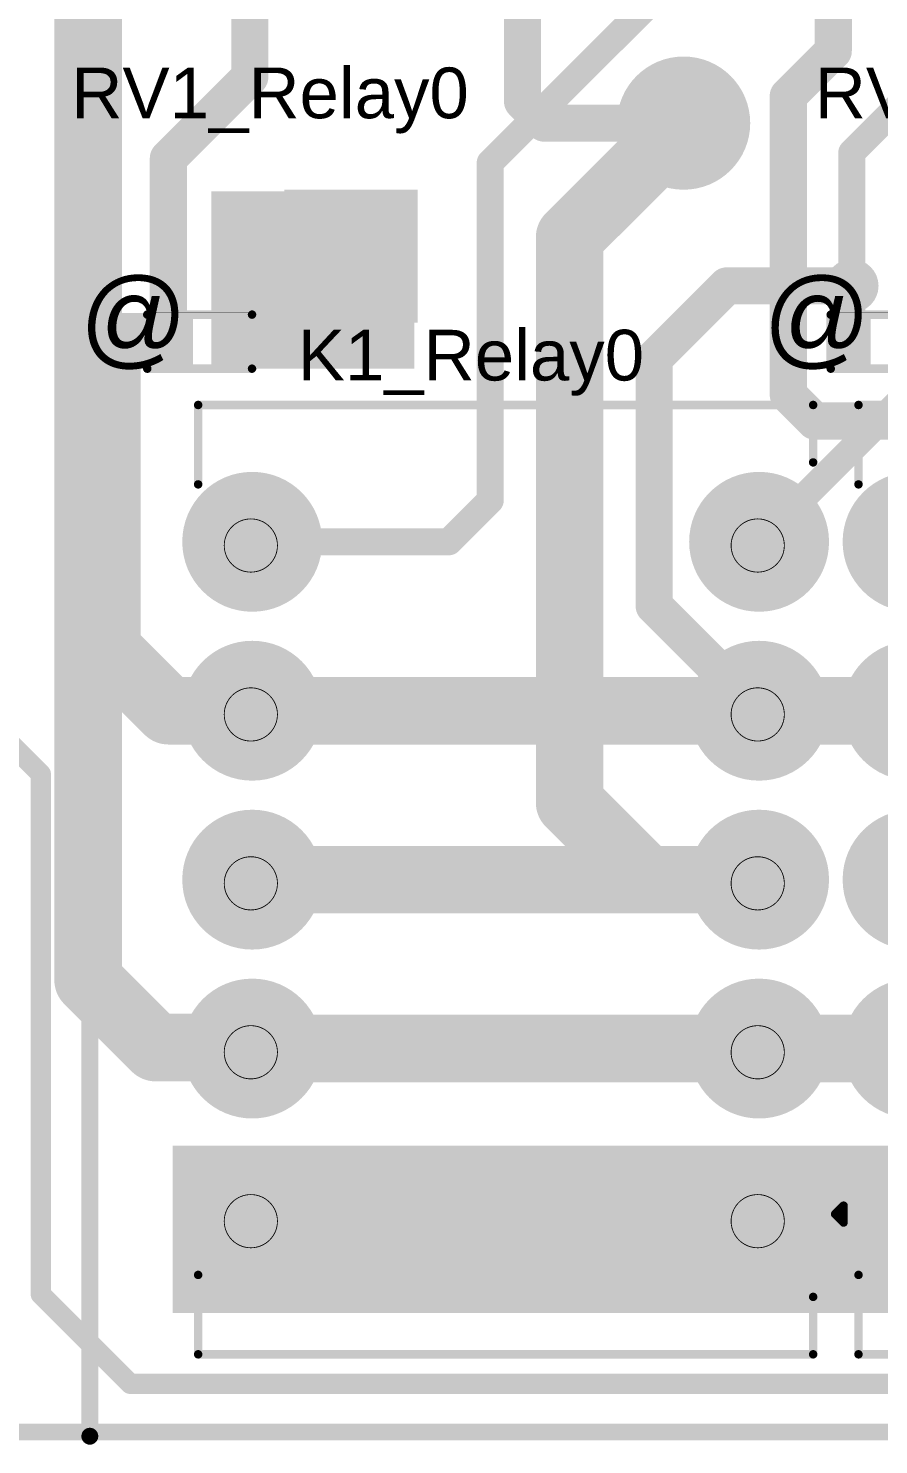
# Model space of a CAD drawing. Header units: millimetres. Extents: x -0.15 to 3.79, y -0.54 to 3.26.
# Drawn here: x 0.575 to 1.078, y -0.539 to 0.299 of the extents above; entities that cross this region are included whole.
import ezdxf

# ---------------------------------------------------------------- set-up
doc = ezdxf.new("R2010")
doc.units = ezdxf.units.MM
doc.header["$MEASUREMENT"] = 0
for name, color, linetype in [('BottomLayer', 5, 'Continuous'), ('BottomSolder', 6, 'Continuous'), ('Mechanical1', 6, 'Continuous'), ('Mechanical2', 216, 'Continuous'), ('MultiLayer', 9, 'Continuous'), ('PadHoleLayer', 156, 'Continuous'), ('TopLayer', 1, 'Continuous'), ('TopOverlay', 2, 'Continuous'), ('TopPaste', 8, 'Continuous'), ('TopSolder', 216, 'Continuous'), ('ViaHoleLayer', 16, 'Continuous')]:
    doc.layers.add(name, color=color, linetype=linetype)
doc.styles.add('Arial', font='', dxfattribs={"height": 0.2})
doc.styles.get('Arial').set_extended_font_data('Arial')

# ---------------------------------------------------------------- blocks, each defined once
blk = doc.blocks.new('R___0402_23')
at = {"layer": 'TopLayer'}
for points in [[(-0.0275, -0.0125), (-0.0275, 0.0125), (-0.0095, 0.0125), (-0.0095, -0.0125)], [(0.0095, -0.0125), (0.0095, 0.0125), (0.0275, 0.0125), (0.0275, -0.0125)]]:
    blk.add_hatch(color=1, dxfattribs=at).paths.add_polyline_path(points)
at = {"layer": 'TopPaste'}
for points in [[(-0.0275, -0.0125), (-0.0275, 0.0125), (-0.0095, 0.0125), (-0.0095, -0.0125)], [(0.0095, -0.0125), (0.0095, 0.0125), (0.0275, 0.0125), (0.0275, -0.0125)]]:
    blk.add_hatch(color=8, dxfattribs=at).paths.add_polyline_path(points)
at = {"layer": 'TopSolder'}
for points in [[(-0.02967, -0.01467), (-0.02967, 0.01467), (-0.00733, 0.01467), (-0.00733, -0.01467)], [(0.00733, -0.01467), (0.00733, 0.01467), (0.02967, 0.01467), (0.02967, -0.01467)]]:
    blk.add_hatch(color=216, dxfattribs=at).paths.add_polyline_path(points)
at = {"layer": 'TopOverlay'}
for points, const_width in [([(0.031, 0.016), (-0.031, 0.016)], 0.005), ([(-0.031, 0.016), (-0.031, -0.016)], 0.005), ([(0.031, 0.016), (0.031, -0.016)], 0.005), ([(0.031, -0.016), (-0.031, -0.016)], 0.005), ([(0.032, -0.017), (-0.032, -0.017)], 0.000127)]:
    blk.add_lwpolyline(points, dxfattribs=dict(at, const_width=const_width))
for points, const_width in [([(-0.03225, 0.016, 1), (-0.02975, 0.016, 1)], 0.0025), ([(-0.03225, 0.016, 1), (-0.02975, 0.016, 1)], 0.0025), ([(0.02975, 0.016, 1), (0.03225, 0.016, 1)], 0.0025), ([(0.02975, 0.016, 1), (0.03225, 0.016, 1)], 0.0025), ([(-0.03225, -0.016, 1), (-0.02975, -0.016, 1)], 0.0025), ([(-0.03225, -0.016, 1), (-0.02975, -0.016, 1)], 0.0025), ([(0.02975, -0.016, 1), (0.03225, -0.016, 1)], 0.0025), ([(0.02975, -0.016, 1), (0.03225, -0.016, 1)], 0.0025), ([(-0.03203, -0.017, 1), (-0.03197, -0.017, 1)], 0.0000635), ([(0.03197, -0.017, 1), (0.03203, -0.017, 1)], 0.0000635)]:
    blk.add_lwpolyline(points, format="xyb", close=True, dxfattribs=dict(at, const_width=const_width))
blk = doc.blocks.new('R___0402_24')
at = {"layer": 'TopLayer'}
for points in [[(-0.0275, -0.0125), (-0.0275, 0.0125), (-0.0095, 0.0125), (-0.0095, -0.0125)], [(0.0095, -0.0125), (0.0095, 0.0125), (0.0275, 0.0125), (0.0275, -0.0125)]]:
    blk.add_hatch(color=1, dxfattribs=at).paths.add_polyline_path(points)
at = {"layer": 'TopPaste'}
for points in [[(-0.0275, -0.0125), (-0.0275, 0.0125), (-0.0095, 0.0125), (-0.0095, -0.0125)], [(0.0095, -0.0125), (0.0095, 0.0125), (0.0275, 0.0125), (0.0275, -0.0125)]]:
    blk.add_hatch(color=8, dxfattribs=at).paths.add_polyline_path(points)
at = {"layer": 'TopSolder'}
for points in [[(-0.02967, -0.01467), (-0.02967, 0.01467), (-0.00733, 0.01467), (-0.00733, -0.01467)], [(0.00733, -0.01467), (0.00733, 0.01467), (0.02967, 0.01467), (0.02967, -0.01467)]]:
    blk.add_hatch(color=216, dxfattribs=at).paths.add_polyline_path(points)
at = {"layer": 'TopOverlay'}
for points, const_width in [([(-0.031, 0.016), (-0.031, -0.016)], 0.005), ([(0.031, 0.016), (-0.031, 0.016)], 0.005), ([(0.031, 0.016), (0.031, -0.016)], 0.005), ([(0.031, -0.016), (-0.031, -0.016)], 0.005), ([(0.032, -0.017), (-0.032, -0.017)], 0.000127)]:
    blk.add_lwpolyline(points, dxfattribs=dict(at, const_width=const_width))
for points, const_width in [([(-0.03225, 0.016, 1), (-0.02975, 0.016, 1)], 0.0025), ([(-0.03225, 0.016, 1), (-0.02975, 0.016, 1)], 0.0025), ([(0.02975, 0.016, 1), (0.03225, 0.016, 1)], 0.0025), ([(0.02975, 0.016, 1), (0.03225, 0.016, 1)], 0.0025), ([(-0.03225, -0.016, 1), (-0.02975, -0.016, 1)], 0.0025), ([(-0.03225, -0.016, 1), (-0.02975, -0.016, 1)], 0.0025), ([(0.02975, -0.016, 1), (0.03225, -0.016, 1)], 0.0025), ([(0.02975, -0.016, 1), (0.03225, -0.016, 1)], 0.0025), ([(-0.03203, -0.017, 1), (-0.03197, -0.017, 1)], 0.0000635), ([(0.03197, -0.017, 1), (0.03203, -0.017, 1)], 0.0000635)]:
    blk.add_lwpolyline(points, format="xyb", close=True, dxfattribs=dict(at, const_width=const_width))
blk = doc.blocks.new('ERZ_V07D680_65')
at = {"layer": 'BottomLayer'}
h = blk.add_hatch(color=5, dxfattribs=at)
edge = h.paths.add_edge_path()
edge.add_arc((0.09843, 0.03937), 0.03543, 0, 360)
blk.add_hatch(color=5, dxfattribs=at).paths.add_polyline_path([(-0.13386, -0.00394), (-0.06299, -0.00394), (-0.06299, -0.0748), (-0.13386, -0.0748)])
at = {"layer": 'BottomSolder'}
h = blk.add_hatch(color=6, dxfattribs=at)
edge = h.paths.add_edge_path()
edge.add_arc((0.09843, 0.03937), 0.03943, 0, 360)
blk.add_hatch(color=6, dxfattribs=at).paths.add_polyline_path([(-0.13786, 0.00006), (-0.05899, 0.00006), (-0.05899, -0.0788), (-0.13786, -0.0788)])
at = {"layer": 'MultiLayer'}
h = blk.add_hatch(color=9, dxfattribs=at)
edge = h.paths.add_edge_path()
edge.add_arc((0.09843, 0.03937), 0.03543, 0, 360)
blk.add_hatch(color=9, dxfattribs=at).paths.add_polyline_path([(-0.13386, -0.00394), (-0.06299, -0.00394), (-0.06299, -0.0748), (-0.13386, -0.0748)])
at = {"layer": 'PadHoleLayer'}
h = blk.add_hatch(color=156, dxfattribs=at)
edge = h.paths.add_edge_path()
edge.add_arc((0.09843, 0.03937), 0.01772, 0, 360)
h = blk.add_hatch(color=156, dxfattribs=at)
edge = h.paths.add_edge_path()
edge.add_arc((-0.09843, -0.03937), 0.01772, 0, 360)
at = {"layer": 'TopLayer'}
h = blk.add_hatch(color=1, dxfattribs=at)
edge = h.paths.add_edge_path()
edge.add_arc((0.09843, 0.03937), 0.03543, 0, 360)
blk.add_hatch(color=1, dxfattribs=at).paths.add_polyline_path([(-0.13386, -0.00394), (-0.06299, -0.00394), (-0.06299, -0.0748), (-0.13386, -0.0748)])
at = {"layer": 'TopSolder'}
h = blk.add_hatch(color=216, dxfattribs=at)
edge = h.paths.add_edge_path()
edge.add_arc((0.09843, 0.03937), 0.03943, 0, 360)
blk.add_hatch(color=216, dxfattribs=at).paths.add_polyline_path([(-0.13786, 0.00006), (-0.05899, 0.00006), (-0.05899, -0.0788), (-0.13786, -0.0788)])
blk = doc.blocks.new('EA2_3TNU_140')
at = {"layer": 'BottomLayer'}
blk.add_hatch(color=5, dxfattribs=at).paths.add_polyline_path([(-0.1874, 0.2374), (-0.1126, 0.2374), (-0.1126, 0.1626), (-0.1874, 0.1626)])
blk.add_hatch(color=5, dxfattribs=at).paths.add_polyline_path([(-0.1874, 0.2374), (-0.1126, 0.2374), (-0.1126, 0.1626), (-0.1874, 0.1626)])
h = blk.add_hatch(color=5, dxfattribs=at)
edge = h.paths.add_edge_path()
edge.add_arc((0.15, 0.2), 0.0374, 0, 360)
h = blk.add_hatch(color=5, dxfattribs=at)
edge = h.paths.add_edge_path()
edge.add_arc((-0.15, 0.1), 0.0374, 0, 360)
h = blk.add_hatch(color=5, dxfattribs=at)
edge = h.paths.add_edge_path()
edge.add_arc((0.15, 0.1), 0.0374, 0, 360)
h = blk.add_hatch(color=5, dxfattribs=at)
edge = h.paths.add_edge_path()
edge.add_arc((-0.15, 0), 0.0374, 0, 360)
h = blk.add_hatch(color=5, dxfattribs=at)
edge = h.paths.add_edge_path()
edge.add_arc((0.15, 0), 0.0374, 0, 360)
h = blk.add_hatch(color=5, dxfattribs=at)
edge = h.paths.add_edge_path()
edge.add_arc((-0.15, -0.1), 0.0374, 0, 360)
h = blk.add_hatch(color=5, dxfattribs=at)
edge = h.paths.add_edge_path()
edge.add_arc((0.15, -0.1), 0.0374, 0, 360)
h = blk.add_hatch(color=5, dxfattribs=at)
edge = h.paths.add_edge_path()
edge.add_arc((-0.15, -0.2), 0.0374, 0, 360)
h = blk.add_hatch(color=5, dxfattribs=at)
edge = h.paths.add_edge_path()
edge.add_arc((0.15, -0.2), 0.0374, 0, 360)
at = {"layer": 'BottomSolder'}
blk.add_hatch(color=6, dxfattribs=at).paths.add_polyline_path([(-0.1914, 0.2414), (-0.1086, 0.2414), (-0.1086, 0.1586), (-0.1914, 0.1586)])
blk.add_hatch(color=6, dxfattribs=at).paths.add_polyline_path([(-0.1914, 0.2414), (-0.1086, 0.2414), (-0.1086, 0.1586), (-0.1914, 0.1586)])
h = blk.add_hatch(color=6, dxfattribs=at)
edge = h.paths.add_edge_path()
edge.add_arc((0.15, 0.2), 0.0414, 0, 360)
h = blk.add_hatch(color=6, dxfattribs=at)
edge = h.paths.add_edge_path()
edge.add_arc((-0.15, 0.1), 0.0414, 0, 360)
h = blk.add_hatch(color=6, dxfattribs=at)
edge = h.paths.add_edge_path()
edge.add_arc((0.15, 0.1), 0.0414, 0, 360)
h = blk.add_hatch(color=6, dxfattribs=at)
edge = h.paths.add_edge_path()
edge.add_arc((-0.15, 0), 0.0414, 0, 360)
h = blk.add_hatch(color=6, dxfattribs=at)
edge = h.paths.add_edge_path()
edge.add_arc((0.15, 0), 0.0414, 0, 360)
h = blk.add_hatch(color=6, dxfattribs=at)
edge = h.paths.add_edge_path()
edge.add_arc((-0.15, -0.1), 0.0414, 0, 360)
h = blk.add_hatch(color=6, dxfattribs=at)
edge = h.paths.add_edge_path()
edge.add_arc((0.15, -0.1), 0.0414, 0, 360)
h = blk.add_hatch(color=6, dxfattribs=at)
edge = h.paths.add_edge_path()
edge.add_arc((-0.15, -0.2), 0.0414, 0, 360)
h = blk.add_hatch(color=6, dxfattribs=at)
edge = h.paths.add_edge_path()
edge.add_arc((0.15, -0.2), 0.0414, 0, 360)
at = {"layer": 'MultiLayer'}
blk.add_hatch(color=9, dxfattribs=at).paths.add_polyline_path([(-0.1874, 0.2374), (-0.1126, 0.2374), (-0.1126, 0.1626), (-0.1874, 0.1626)])
blk.add_hatch(color=9, dxfattribs=at).paths.add_polyline_path([(-0.1874, 0.2374), (-0.1126, 0.2374), (-0.1126, 0.1626), (-0.1874, 0.1626)])
h = blk.add_hatch(color=9, dxfattribs=at)
edge = h.paths.add_edge_path()
edge.add_arc((0.15, 0.2), 0.0374, 0, 360)
h = blk.add_hatch(color=9, dxfattribs=at)
edge = h.paths.add_edge_path()
edge.add_arc((-0.15, 0.1), 0.0374, 0, 360)
h = blk.add_hatch(color=9, dxfattribs=at)
edge = h.paths.add_edge_path()
edge.add_arc((0.15, 0.1), 0.0374, 0, 360)
h = blk.add_hatch(color=9, dxfattribs=at)
edge = h.paths.add_edge_path()
edge.add_arc((-0.15, 0), 0.0374, 0, 360)
h = blk.add_hatch(color=9, dxfattribs=at)
edge = h.paths.add_edge_path()
edge.add_arc((0.15, 0), 0.0374, 0, 360)
h = blk.add_hatch(color=9, dxfattribs=at)
edge = h.paths.add_edge_path()
edge.add_arc((-0.15, -0.1), 0.0374, 0, 360)
h = blk.add_hatch(color=9, dxfattribs=at)
edge = h.paths.add_edge_path()
edge.add_arc((0.15, -0.1), 0.0374, 0, 360)
h = blk.add_hatch(color=9, dxfattribs=at)
edge = h.paths.add_edge_path()
edge.add_arc((-0.15, -0.2), 0.0374, 0, 360)
h = blk.add_hatch(color=9, dxfattribs=at)
edge = h.paths.add_edge_path()
edge.add_arc((0.15, -0.2), 0.0374, 0, 360)
at = {"layer": 'PadHoleLayer'}
h = blk.add_hatch(color=156, dxfattribs=at)
edge = h.paths.add_edge_path()
edge.add_arc((-0.15, 0.2), 0.01614, 0, 360)
h = blk.add_hatch(color=156, dxfattribs=at)
edge = h.paths.add_edge_path()
edge.add_arc((-0.15, 0.2), 0.01614, 0, 360)
h = blk.add_hatch(color=156, dxfattribs=at)
edge = h.paths.add_edge_path()
edge.add_arc((0.15, 0.2), 0.01614, 0, 360)
h = blk.add_hatch(color=156, dxfattribs=at)
edge = h.paths.add_edge_path()
edge.add_arc((-0.15, 0.1), 0.01614, 0, 360)
h = blk.add_hatch(color=156, dxfattribs=at)
edge = h.paths.add_edge_path()
edge.add_arc((0.15, 0.1), 0.01614, 0, 360)
h = blk.add_hatch(color=156, dxfattribs=at)
edge = h.paths.add_edge_path()
edge.add_arc((-0.15, 0), 0.01614, 0, 360)
h = blk.add_hatch(color=156, dxfattribs=at)
edge = h.paths.add_edge_path()
edge.add_arc((0.15, 0), 0.01614, 0, 360)
h = blk.add_hatch(color=156, dxfattribs=at)
edge = h.paths.add_edge_path()
edge.add_arc((-0.15, -0.1), 0.01614, 0, 360)
h = blk.add_hatch(color=156, dxfattribs=at)
edge = h.paths.add_edge_path()
edge.add_arc((0.15, -0.1), 0.01614, 0, 360)
h = blk.add_hatch(color=156, dxfattribs=at)
edge = h.paths.add_edge_path()
edge.add_arc((-0.15, -0.2), 0.01614, 0, 360)
h = blk.add_hatch(color=156, dxfattribs=at)
edge = h.paths.add_edge_path()
edge.add_arc((0.15, -0.2), 0.01614, 0, 360)
at = {"layer": 'TopLayer'}
blk.add_hatch(color=1, dxfattribs=at).paths.add_polyline_path([(-0.1874, 0.2374), (-0.1126, 0.2374), (-0.1126, 0.1626), (-0.1874, 0.1626)])
blk.add_hatch(color=1, dxfattribs=at).paths.add_polyline_path([(-0.1874, 0.2374), (-0.1126, 0.2374), (-0.1126, 0.1626), (-0.1874, 0.1626)])
h = blk.add_hatch(color=1, dxfattribs=at)
edge = h.paths.add_edge_path()
edge.add_arc((0.15, 0.2), 0.0374, 0, 360)
h = blk.add_hatch(color=1, dxfattribs=at)
edge = h.paths.add_edge_path()
edge.add_arc((-0.15, 0.1), 0.0374, 0, 360)
h = blk.add_hatch(color=1, dxfattribs=at)
edge = h.paths.add_edge_path()
edge.add_arc((0.15, 0.1), 0.0374, 0, 360)
h = blk.add_hatch(color=1, dxfattribs=at)
edge = h.paths.add_edge_path()
edge.add_arc((-0.15, 0), 0.0374, 0, 360)
h = blk.add_hatch(color=1, dxfattribs=at)
edge = h.paths.add_edge_path()
edge.add_arc((0.15, 0), 0.0374, 0, 360)
h = blk.add_hatch(color=1, dxfattribs=at)
edge = h.paths.add_edge_path()
edge.add_arc((-0.15, -0.1), 0.0374, 0, 360)
h = blk.add_hatch(color=1, dxfattribs=at)
edge = h.paths.add_edge_path()
edge.add_arc((0.15, -0.1), 0.0374, 0, 360)
h = blk.add_hatch(color=1, dxfattribs=at)
edge = h.paths.add_edge_path()
edge.add_arc((-0.15, -0.2), 0.0374, 0, 360)
h = blk.add_hatch(color=1, dxfattribs=at)
edge = h.paths.add_edge_path()
edge.add_arc((0.15, -0.2), 0.0374, 0, 360)
at = {"layer": 'TopOverlay'}
blk.add_hatch(color=2, dxfattribs=at).paths.add_polyline_path([(-0.108, 0.168), (-0.089, 0.168), (-0.089, 0.232), (-0.108, 0.232)])
at = {"layer": 'TopSolder'}
blk.add_hatch(color=216, dxfattribs=at).paths.add_polyline_path([(-0.1914, 0.2414), (-0.1086, 0.2414), (-0.1086, 0.1586), (-0.1914, 0.1586)])
blk.add_hatch(color=216, dxfattribs=at).paths.add_polyline_path([(-0.1914, 0.2414), (-0.1086, 0.2414), (-0.1086, 0.1586), (-0.1914, 0.1586)])
h = blk.add_hatch(color=216, dxfattribs=at)
edge = h.paths.add_edge_path()
edge.add_arc((0.15, 0.2), 0.0414, 0, 360)
h = blk.add_hatch(color=216, dxfattribs=at)
edge = h.paths.add_edge_path()
edge.add_arc((-0.15, 0.1), 0.0414, 0, 360)
h = blk.add_hatch(color=216, dxfattribs=at)
edge = h.paths.add_edge_path()
edge.add_arc((0.15, 0.1), 0.0414, 0, 360)
h = blk.add_hatch(color=216, dxfattribs=at)
edge = h.paths.add_edge_path()
edge.add_arc((-0.15, 0), 0.0414, 0, 360)
h = blk.add_hatch(color=216, dxfattribs=at)
edge = h.paths.add_edge_path()
edge.add_arc((0.15, 0), 0.0414, 0, 360)
h = blk.add_hatch(color=216, dxfattribs=at)
edge = h.paths.add_edge_path()
edge.add_arc((-0.15, -0.1), 0.0414, 0, 360)
h = blk.add_hatch(color=216, dxfattribs=at)
edge = h.paths.add_edge_path()
edge.add_arc((0.15, -0.1), 0.0414, 0, 360)
h = blk.add_hatch(color=216, dxfattribs=at)
edge = h.paths.add_edge_path()
edge.add_arc((-0.15, -0.2), 0.0414, 0, 360)
h = blk.add_hatch(color=216, dxfattribs=at)
edge = h.paths.add_edge_path()
edge.add_arc((0.15, -0.2), 0.0414, 0, 360)
at = {"layer": 'TopOverlay', "const_width": 0.005}
for points in [[(0.182, 0.281), (-0.182, 0.281)], [(-0.182, 0.281), (-0.182, 0.247)], [(0.182, 0.281), (0.182, 0.234)], [(-0.195, 0.198), (-0.2, 0.203)], [(-0.2, 0.203), (-0.2, 0.193)], [(-0.195, 0.198), (-0.2, 0.193)], [(0.182, -0.234), (0.182, -0.281)], [(-0.182, -0.247), (-0.182, -0.281)], [(0.182, -0.281), (-0.182, -0.281)]]:
    blk.add_lwpolyline(points, dxfattribs=at)
at = {"layer": 'TopOverlay', "const_width": 0.0025}
for points in [[(-0.18325, 0.281, 1), (-0.18075, 0.281, 1)], [(-0.18325, 0.281, 1), (-0.18075, 0.281, 1)], [(0.18075, 0.281, 1), (0.18325, 0.281, 1)], [(0.18075, 0.281, 1), (0.18325, 0.281, 1)], [(-0.18325, 0.247, 1), (-0.18075, 0.247, 1)], [(0.18075, 0.234, 1), (0.18325, 0.234, 1)], [(-0.20125, 0.203, 1), (-0.19875, 0.203, 1)], [(-0.20125, 0.203, 1), (-0.19875, 0.203, 1)], [(-0.20125, 0.193, 1), (-0.19875, 0.193, 1)], [(-0.20125, 0.193, 1), (-0.19875, 0.193, 1)], [(-0.19625, 0.198, 1), (-0.19375, 0.198, 1)], [(-0.19625, 0.198, 1), (-0.19375, 0.198, 1)], [(0.18075, -0.234, 1), (0.18325, -0.234, 1)], [(-0.18325, -0.247, 1), (-0.18075, -0.247, 1)], [(-0.18325, -0.281, 1), (-0.18075, -0.281, 1)], [(-0.18325, -0.281, 1), (-0.18075, -0.281, 1)], [(0.18075, -0.281, 1), (0.18325, -0.281, 1)], [(0.18075, -0.281, 1), (0.18325, -0.281, 1)]]:
    blk.add_lwpolyline(points, format="xyb", close=True, dxfattribs=at)
blk = doc.blocks.new('EA2_3TNU_141')
at = {"layer": 'BottomLayer'}
blk.add_hatch(color=5, dxfattribs=at).paths.add_polyline_path([(-0.1874, 0.2374), (-0.1126, 0.2374), (-0.1126, 0.1626), (-0.1874, 0.1626)])
blk.add_hatch(color=5, dxfattribs=at).paths.add_polyline_path([(-0.1874, 0.2374), (-0.1126, 0.2374), (-0.1126, 0.1626), (-0.1874, 0.1626)])
h = blk.add_hatch(color=5, dxfattribs=at)
edge = h.paths.add_edge_path()
edge.add_arc((0.15, 0.2), 0.0374, 0, 360)
h = blk.add_hatch(color=5, dxfattribs=at)
edge = h.paths.add_edge_path()
edge.add_arc((-0.15, 0.1), 0.0374, 0, 360)
h = blk.add_hatch(color=5, dxfattribs=at)
edge = h.paths.add_edge_path()
edge.add_arc((0.15, 0.1), 0.0374, 0, 360)
h = blk.add_hatch(color=5, dxfattribs=at)
edge = h.paths.add_edge_path()
edge.add_arc((-0.15, 0), 0.0374, 0, 360)
h = blk.add_hatch(color=5, dxfattribs=at)
edge = h.paths.add_edge_path()
edge.add_arc((0.15, 0), 0.0374, 0, 360)
h = blk.add_hatch(color=5, dxfattribs=at)
edge = h.paths.add_edge_path()
edge.add_arc((-0.15, -0.1), 0.0374, 0, 360)
h = blk.add_hatch(color=5, dxfattribs=at)
edge = h.paths.add_edge_path()
edge.add_arc((0.15, -0.1), 0.0374, 0, 360)
h = blk.add_hatch(color=5, dxfattribs=at)
edge = h.paths.add_edge_path()
edge.add_arc((-0.15, -0.2), 0.0374, 0, 360)
h = blk.add_hatch(color=5, dxfattribs=at)
edge = h.paths.add_edge_path()
edge.add_arc((0.15, -0.2), 0.0374, 0, 360)
at = {"layer": 'BottomSolder'}
blk.add_hatch(color=6, dxfattribs=at).paths.add_polyline_path([(-0.1914, 0.2414), (-0.1086, 0.2414), (-0.1086, 0.1586), (-0.1914, 0.1586)])
blk.add_hatch(color=6, dxfattribs=at).paths.add_polyline_path([(-0.1914, 0.2414), (-0.1086, 0.2414), (-0.1086, 0.1586), (-0.1914, 0.1586)])
h = blk.add_hatch(color=6, dxfattribs=at)
edge = h.paths.add_edge_path()
edge.add_arc((0.15, 0.2), 0.0414, 0, 360)
h = blk.add_hatch(color=6, dxfattribs=at)
edge = h.paths.add_edge_path()
edge.add_arc((-0.15, 0.1), 0.0414, 0, 360)
h = blk.add_hatch(color=6, dxfattribs=at)
edge = h.paths.add_edge_path()
edge.add_arc((0.15, 0.1), 0.0414, 0, 360)
h = blk.add_hatch(color=6, dxfattribs=at)
edge = h.paths.add_edge_path()
edge.add_arc((-0.15, 0), 0.0414, 0, 360)
h = blk.add_hatch(color=6, dxfattribs=at)
edge = h.paths.add_edge_path()
edge.add_arc((0.15, 0), 0.0414, 0, 360)
h = blk.add_hatch(color=6, dxfattribs=at)
edge = h.paths.add_edge_path()
edge.add_arc((-0.15, -0.1), 0.0414, 0, 360)
h = blk.add_hatch(color=6, dxfattribs=at)
edge = h.paths.add_edge_path()
edge.add_arc((0.15, -0.1), 0.0414, 0, 360)
h = blk.add_hatch(color=6, dxfattribs=at)
edge = h.paths.add_edge_path()
edge.add_arc((-0.15, -0.2), 0.0414, 0, 360)
h = blk.add_hatch(color=6, dxfattribs=at)
edge = h.paths.add_edge_path()
edge.add_arc((0.15, -0.2), 0.0414, 0, 360)
at = {"layer": 'MultiLayer'}
blk.add_hatch(color=9, dxfattribs=at).paths.add_polyline_path([(-0.1874, 0.2374), (-0.1126, 0.2374), (-0.1126, 0.1626), (-0.1874, 0.1626)])
blk.add_hatch(color=9, dxfattribs=at).paths.add_polyline_path([(-0.1874, 0.2374), (-0.1126, 0.2374), (-0.1126, 0.1626), (-0.1874, 0.1626)])
h = blk.add_hatch(color=9, dxfattribs=at)
edge = h.paths.add_edge_path()
edge.add_arc((0.15, 0.2), 0.0374, 0, 360)
h = blk.add_hatch(color=9, dxfattribs=at)
edge = h.paths.add_edge_path()
edge.add_arc((-0.15, 0.1), 0.0374, 0, 360)
h = blk.add_hatch(color=9, dxfattribs=at)
edge = h.paths.add_edge_path()
edge.add_arc((0.15, 0.1), 0.0374, 0, 360)
h = blk.add_hatch(color=9, dxfattribs=at)
edge = h.paths.add_edge_path()
edge.add_arc((-0.15, 0), 0.0374, 0, 360)
h = blk.add_hatch(color=9, dxfattribs=at)
edge = h.paths.add_edge_path()
edge.add_arc((0.15, 0), 0.0374, 0, 360)
h = blk.add_hatch(color=9, dxfattribs=at)
edge = h.paths.add_edge_path()
edge.add_arc((-0.15, -0.1), 0.0374, 0, 360)
h = blk.add_hatch(color=9, dxfattribs=at)
edge = h.paths.add_edge_path()
edge.add_arc((0.15, -0.1), 0.0374, 0, 360)
h = blk.add_hatch(color=9, dxfattribs=at)
edge = h.paths.add_edge_path()
edge.add_arc((-0.15, -0.2), 0.0374, 0, 360)
h = blk.add_hatch(color=9, dxfattribs=at)
edge = h.paths.add_edge_path()
edge.add_arc((0.15, -0.2), 0.0374, 0, 360)
at = {"layer": 'PadHoleLayer'}
h = blk.add_hatch(color=156, dxfattribs=at)
edge = h.paths.add_edge_path()
edge.add_arc((-0.15, 0.2), 0.01614, 0, 360)
h = blk.add_hatch(color=156, dxfattribs=at)
edge = h.paths.add_edge_path()
edge.add_arc((-0.15, 0.2), 0.01614, 0, 360)
h = blk.add_hatch(color=156, dxfattribs=at)
edge = h.paths.add_edge_path()
edge.add_arc((0.15, 0.2), 0.01614, 0, 360)
h = blk.add_hatch(color=156, dxfattribs=at)
edge = h.paths.add_edge_path()
edge.add_arc((-0.15, 0.1), 0.01614, 0, 360)
h = blk.add_hatch(color=156, dxfattribs=at)
edge = h.paths.add_edge_path()
edge.add_arc((0.15, 0.1), 0.01614, 0, 360)
h = blk.add_hatch(color=156, dxfattribs=at)
edge = h.paths.add_edge_path()
edge.add_arc((-0.15, 0), 0.01614, 0, 360)
h = blk.add_hatch(color=156, dxfattribs=at)
edge = h.paths.add_edge_path()
edge.add_arc((0.15, 0), 0.01614, 0, 360)
h = blk.add_hatch(color=156, dxfattribs=at)
edge = h.paths.add_edge_path()
edge.add_arc((-0.15, -0.1), 0.01614, 0, 360)
h = blk.add_hatch(color=156, dxfattribs=at)
edge = h.paths.add_edge_path()
edge.add_arc((0.15, -0.1), 0.01614, 0, 360)
h = blk.add_hatch(color=156, dxfattribs=at)
edge = h.paths.add_edge_path()
edge.add_arc((-0.15, -0.2), 0.01614, 0, 360)
h = blk.add_hatch(color=156, dxfattribs=at)
edge = h.paths.add_edge_path()
edge.add_arc((0.15, -0.2), 0.01614, 0, 360)
at = {"layer": 'TopLayer'}
blk.add_hatch(color=1, dxfattribs=at).paths.add_polyline_path([(-0.1874, 0.2374), (-0.1126, 0.2374), (-0.1126, 0.1626), (-0.1874, 0.1626)])
blk.add_hatch(color=1, dxfattribs=at).paths.add_polyline_path([(-0.1874, 0.2374), (-0.1126, 0.2374), (-0.1126, 0.1626), (-0.1874, 0.1626)])
h = blk.add_hatch(color=1, dxfattribs=at)
edge = h.paths.add_edge_path()
edge.add_arc((0.15, 0.2), 0.0374, 0, 360)
h = blk.add_hatch(color=1, dxfattribs=at)
edge = h.paths.add_edge_path()
edge.add_arc((-0.15, 0.1), 0.0374, 0, 360)
h = blk.add_hatch(color=1, dxfattribs=at)
edge = h.paths.add_edge_path()
edge.add_arc((0.15, 0.1), 0.0374, 0, 360)
h = blk.add_hatch(color=1, dxfattribs=at)
edge = h.paths.add_edge_path()
edge.add_arc((-0.15, 0), 0.0374, 0, 360)
h = blk.add_hatch(color=1, dxfattribs=at)
edge = h.paths.add_edge_path()
edge.add_arc((0.15, 0), 0.0374, 0, 360)
h = blk.add_hatch(color=1, dxfattribs=at)
edge = h.paths.add_edge_path()
edge.add_arc((-0.15, -0.1), 0.0374, 0, 360)
h = blk.add_hatch(color=1, dxfattribs=at)
edge = h.paths.add_edge_path()
edge.add_arc((0.15, -0.1), 0.0374, 0, 360)
h = blk.add_hatch(color=1, dxfattribs=at)
edge = h.paths.add_edge_path()
edge.add_arc((-0.15, -0.2), 0.0374, 0, 360)
h = blk.add_hatch(color=1, dxfattribs=at)
edge = h.paths.add_edge_path()
edge.add_arc((0.15, -0.2), 0.0374, 0, 360)
at = {"layer": 'TopOverlay'}
blk.add_hatch(color=2, dxfattribs=at).paths.add_polyline_path([(-0.108, 0.168), (-0.089, 0.168), (-0.089, 0.232), (-0.108, 0.232)])
at = {"layer": 'TopSolder'}
blk.add_hatch(color=216, dxfattribs=at).paths.add_polyline_path([(-0.1914, 0.2414), (-0.1086, 0.2414), (-0.1086, 0.1586), (-0.1914, 0.1586)])
blk.add_hatch(color=216, dxfattribs=at).paths.add_polyline_path([(-0.1914, 0.2414), (-0.1086, 0.2414), (-0.1086, 0.1586), (-0.1914, 0.1586)])
h = blk.add_hatch(color=216, dxfattribs=at)
edge = h.paths.add_edge_path()
edge.add_arc((0.15, 0.2), 0.0414, 0, 360)
h = blk.add_hatch(color=216, dxfattribs=at)
edge = h.paths.add_edge_path()
edge.add_arc((-0.15, 0.1), 0.0414, 0, 360)
h = blk.add_hatch(color=216, dxfattribs=at)
edge = h.paths.add_edge_path()
edge.add_arc((0.15, 0.1), 0.0414, 0, 360)
h = blk.add_hatch(color=216, dxfattribs=at)
edge = h.paths.add_edge_path()
edge.add_arc((-0.15, 0), 0.0414, 0, 360)
h = blk.add_hatch(color=216, dxfattribs=at)
edge = h.paths.add_edge_path()
edge.add_arc((0.15, 0), 0.0414, 0, 360)
h = blk.add_hatch(color=216, dxfattribs=at)
edge = h.paths.add_edge_path()
edge.add_arc((-0.15, -0.1), 0.0414, 0, 360)
h = blk.add_hatch(color=216, dxfattribs=at)
edge = h.paths.add_edge_path()
edge.add_arc((0.15, -0.1), 0.0414, 0, 360)
h = blk.add_hatch(color=216, dxfattribs=at)
edge = h.paths.add_edge_path()
edge.add_arc((-0.15, -0.2), 0.0414, 0, 360)
h = blk.add_hatch(color=216, dxfattribs=at)
edge = h.paths.add_edge_path()
edge.add_arc((0.15, -0.2), 0.0414, 0, 360)
at = {"layer": 'TopOverlay', "const_width": 0.005}
for points in [[(0.182, 0.281), (-0.182, 0.281)], [(-0.182, 0.281), (-0.182, 0.247)], [(0.182, 0.281), (0.182, 0.234)], [(-0.195, 0.198), (-0.2, 0.203)], [(-0.2, 0.203), (-0.2, 0.193)], [(-0.195, 0.198), (-0.2, 0.193)], [(0.182, -0.234), (0.182, -0.281)], [(-0.182, -0.247), (-0.182, -0.281)], [(0.182, -0.281), (-0.182, -0.281)]]:
    blk.add_lwpolyline(points, dxfattribs=at)
at = {"layer": 'TopOverlay', "const_width": 0.0025}
for points in [[(-0.18325, 0.281, 1), (-0.18075, 0.281, 1)], [(-0.18325, 0.281, 1), (-0.18075, 0.281, 1)], [(0.18075, 0.281, 1), (0.18325, 0.281, 1)], [(0.18075, 0.281, 1), (0.18325, 0.281, 1)], [(-0.18325, 0.247, 1), (-0.18075, 0.247, 1)], [(0.18075, 0.234, 1), (0.18325, 0.234, 1)], [(-0.20125, 0.203, 1), (-0.19875, 0.203, 1)], [(-0.20125, 0.203, 1), (-0.19875, 0.203, 1)], [(-0.20125, 0.193, 1), (-0.19875, 0.193, 1)], [(-0.20125, 0.193, 1), (-0.19875, 0.193, 1)], [(-0.19625, 0.198, 1), (-0.19375, 0.198, 1)], [(-0.19625, 0.198, 1), (-0.19375, 0.198, 1)], [(0.18075, -0.234, 1), (0.18325, -0.234, 1)], [(-0.18325, -0.247, 1), (-0.18075, -0.247, 1)], [(-0.18325, -0.281, 1), (-0.18075, -0.281, 1)], [(-0.18325, -0.281, 1), (-0.18075, -0.281, 1)], [(0.18075, -0.281, 1), (0.18325, -0.281, 1)], [(0.18075, -0.281, 1), (0.18325, -0.281, 1)]]:
    blk.add_lwpolyline(points, format="xyb", close=True, dxfattribs=at)

msp = doc.modelspace()

# ---------------------------------------------------------------- hatches: boundary and pattern name
at = {"layer": 'BottomLayer'}
h = msp.add_hatch(color=5, dxfattribs=at)
edge = h.paths.add_edge_path()
edge.add_arc((1.062, 0.147), 0.01181, 0, 360)
at = {"layer": 'BottomSolder'}
h = msp.add_hatch(color=6, dxfattribs=at)
edge = h.paths.add_edge_path()
edge.add_arc((1.062, 0.147), 0.01581, 0, 360)
at = {"layer": 'TopLayer'}
for points in [[(0.683, 0.098), (0.803, 0.098), (0.803, 0.203), (0.683, 0.203)], [(0.601, 0.098), (0.672, 0.098), (0.672, 0.131), (0.601, 0.131)], [(0.66, -0.461), (3.593, -0.461), (3.593, -0.362), (0.66, -0.362)]]:
    msp.add_hatch(color=1, dxfattribs=at).paths.add_polyline_path(points)
h = msp.add_hatch(color=1, dxfattribs=at)
edge = h.paths.add_edge_path()
edge.add_arc((1.062, 0.147), 0.01181, 0, 360)
at = {"layer": 'TopSolder'}
h = msp.add_hatch(color=216, dxfattribs=at)
edge = h.paths.add_edge_path()
edge.add_arc((1.062, 0.147), 0.01581, 0, 360)
at = {"layer": 'ViaHoleLayer'}
h = msp.add_hatch(color=16, dxfattribs=at)
edge = h.paths.add_edge_path()
edge.add_arc((1.062, 0.147), 0.00591, 0, 360)

# ---------------------------------------------------------------- linework, layer by layer
at = {"layer": 'BottomLayer'}
for points, const_width in [([(0.61, -0.264), (0.61, 1.328)], 0.04), ([(0.848, 0.22), (0.939, 0.311)], 0.016), ([(0.895, 0.17583), (0.96243, 0.24326)], 0.04), ([(0.96243, 0.24326), (0.96243, 0.24337)], 0.04), ([(0.848, 0.02), (0.848, 0.22)], 0.016), ([(0.895, -0.159), (0.895, 0.17583)], 0.04), ([(0.945, 0.104), (0.988, 0.147)], 0.022), ([(0.988, 0.147), (1.062, 0.147)], 0.022), ([(0.945, -0.04238), (0.945, 0.104)], 0.022), ([(1.00711, -0.0045), (1.102, 0.09039)], 0.016), ([(0.8235, -0.0045), (0.848, 0.02)], 0.016), ([(0.70711, -0.0045), (0.8235, -0.0045)], 0.016), ([(0.945, -0.04238), (1.00711, -0.1045)], 0.022), ([(0.895, -0.159), (0.9405, -0.2045)], 0.04), ([(0.9405, -0.2045), (1.00711, -0.2045)], 0.04), ([(0.61, -0.264), (0.64993, -0.30393)], 0.04), ([(0.64993, -0.30393), (0.70655, -0.30393)], 0.04), ([(0.70655, -0.30393), (0.70711, -0.3045)], 0.04)]:
    msp.add_lwpolyline(points, dxfattribs=dict(at, const_width=const_width))
for points, const_width in [([(0.95243, 0.24337, 1), (0.97243, 0.24337, 1)], 0.02), ([(0.95243, 0.24326, 1), (0.97243, 0.24326, 1)], 0.02), ([(0.95243, 0.24326, 1), (0.97243, 0.24326, 1)], 0.02), ([(0.844, 0.22, 1), (0.852, 0.22, 1)], 0.008), ([(0.844, 0.22, 1), (0.852, 0.22, 1)], 0.008), ([(0.885, 0.17583, 1), (0.905, 0.17583, 1)], 0.02), ([(0.885, 0.17583, 1), (0.905, 0.17583, 1)], 0.02), ([(0.9825, 0.147, 1), (0.9935, 0.147, 1)], 0.011), ([(0.9825, 0.147, 1), (0.9935, 0.147, 1)], 0.011), ([(1.0565, 0.147, 1), (1.0675, 0.147, 1)], 0.011), ([(0.9395, 0.104, 1), (0.9505, 0.104, 1)], 0.011), ([(0.9395, 0.104, 1), (0.9505, 0.104, 1)], 0.011), ([(0.844, 0.02, 1), (0.852, 0.02, 1)], 0.008), ([(0.844, 0.02, 1), (0.852, 0.02, 1)], 0.008), ([(0.70311, -0.0045, 1), (0.71111, -0.0045, 1)], 0.008), ([(0.8195, -0.0045, 1), (0.8275, -0.0045, 1)], 0.008), ([(0.8195, -0.0045, 1), (0.8275, -0.0045, 1)], 0.008), ([(1.00311, -0.0045, 1), (1.01111, -0.0045, 1)], 0.008), ([(0.9395, -0.04238, 1), (0.9505, -0.04238, 1)], 0.011), ([(0.9395, -0.04238, 1), (0.9505, -0.04238, 1)], 0.011), ([(1.00161, -0.1045, 1), (1.01261, -0.1045, 1)], 0.011), ([(0.885, -0.159, 1), (0.905, -0.159, 1)], 0.02), ([(0.885, -0.159, 1), (0.905, -0.159, 1)], 0.02), ([(0.9305, -0.2045, 1), (0.9505, -0.2045, 1)], 0.02), ([(0.9305, -0.2045, 1), (0.9505, -0.2045, 1)], 0.02), ([(0.99711, -0.2045, 1), (1.01711, -0.2045, 1)], 0.02), ([(0.6, -0.264, 1), (0.62, -0.264, 1)], 0.02), ([(0.6, -0.264, 1), (0.62, -0.264, 1)], 0.02), ([(0.63993, -0.30393, 1), (0.65993, -0.30393, 1)], 0.02), ([(0.63993, -0.30393, 1), (0.65993, -0.30393, 1)], 0.02), ([(0.69655, -0.30393, 1), (0.71655, -0.30393, 1)], 0.02), ([(0.69655, -0.30393, 1), (0.71655, -0.30393, 1)], 0.02), ([(0.69711, -0.3045, 1), (0.71711, -0.3045, 1)], 0.02)]:
    msp.add_lwpolyline(points, format="xyb", close=True, dxfattribs=dict(at, const_width=const_width))
at = {"layer": 'Mechanical1', "const_width": 0.01}
msp.add_lwpolyline([(0.611, -0.534), (0.611, 1.501)], dxfattribs=at)
msp.add_lwpolyline([(0.611, -0.534), (0.611, 1.501)], dxfattribs=at)
at = {"layer": 'Mechanical1'}
for points, const_width in [([(0.72205, -0.00669, 1), (0.69055, -0.00669, 1)], 0.0005), ([(1.02205, -0.00669, 1), (0.99055, -0.00669, 1)], 0.0005), ([(0.69043, -0.00669, 1), (0.69068, -0.00669, 1)], 0.00025), ([(0.72192, -0.00669, 1), (0.72217, -0.00669, 1)], 0.00025), ([(0.99043, -0.00669, 1), (0.99068, -0.00669, 1)], 0.00025), ([(1.02192, -0.00669, 1), (1.02217, -0.00669, 1)], 0.00025), ([(0.72205, -0.10669, 1), (0.69055, -0.10669, 1)], 0.0005), ([(1.02205, -0.10669, 1), (0.99055, -0.10669, 1)], 0.0005), ([(0.69043, -0.10669, 1), (0.69068, -0.10669, 1)], 0.00025), ([(0.72192, -0.10669, 1), (0.72217, -0.10669, 1)], 0.00025), ([(0.99043, -0.10669, 1), (0.99068, -0.10669, 1)], 0.00025), ([(1.02192, -0.10669, 1), (1.02217, -0.10669, 1)], 0.00025), ([(0.72205, -0.20669, 1), (0.69055, -0.20669, 1)], 0.0005), ([(1.02205, -0.20669, 1), (0.99055, -0.20669, 1)], 0.0005), ([(0.69043, -0.20669, 1), (0.69068, -0.20669, 1)], 0.00025), ([(0.72192, -0.20669, 1), (0.72217, -0.20669, 1)], 0.00025), ([(0.99043, -0.20669, 1), (0.99068, -0.20669, 1)], 0.00025), ([(1.02192, -0.20669, 1), (1.02217, -0.20669, 1)], 0.00025), ([(0.72205, -0.30669, 1), (0.69055, -0.30669, 1)], 0.0005), ([(1.02205, -0.30669, 1), (0.99055, -0.30669, 1)], 0.0005), ([(0.69043, -0.30669, 1), (0.69068, -0.30669, 1)], 0.00025), ([(0.72192, -0.30669, 1), (0.72217, -0.30669, 1)], 0.00025), ([(0.99043, -0.30669, 1), (0.99068, -0.30669, 1)], 0.00025), ([(1.02192, -0.30669, 1), (1.02217, -0.30669, 1)], 0.00025), ([(0.72205, -0.40669, 1), (0.69055, -0.40669, 1)], 0.0005), ([(1.02205, -0.40669, 1), (0.99055, -0.40669, 1)], 0.0005), ([(0.69043, -0.40669, 1), (0.69068, -0.40669, 1)], 0.00025), ([(0.72192, -0.40669, 1), (0.72217, -0.40669, 1)], 0.00025), ([(0.99043, -0.40669, 1), (0.99068, -0.40669, 1)], 0.00025), ([(1.02192, -0.40669, 1), (1.02217, -0.40669, 1)], 0.00025), ([(0.6085, -0.534, 1), (0.6135, -0.534, 1)], 0.005), ([(0.6085, -0.534, 1), (0.6135, -0.534, 1)], 0.005)]:
    msp.add_lwpolyline(points, format="xyb", close=True, dxfattribs=dict(at, const_width=const_width))
at = {"layer": 'Mechanical2', "const_width": 0.01}
msp.add_lwpolyline([(0.5315, -0.5315), (3.75, -0.5315)], dxfattribs=at)
at = {"layer": 'TopLayer'}
for points, const_width in [([(0.70569, 0.27069), (0.70569, 0.3355)], 0.022), ([(0.86711, 0.25626), (0.86711, 0.3355)], 0.022), ([(1.051, 0.286), (1.051, 0.33628)], 0.022), ([(1.02441, 0.25941), (1.051, 0.286)], 0.022), ([(0.6575, 0.2225), (0.70569, 0.27069)], 0.022), ([(1.02441, 0.08259), (1.02441, 0.25941)], 0.022), ([(1.062, 0.226), (1.0964, 0.2604)], 0.016), ([(0.86711, 0.25626), (0.88, 0.24337)], 0.022), ([(0.88, 0.24337), (0.96243, 0.24337)], 0.022), ([(0.6575, 0.114), (0.6575, 0.2225)], 0.022), ([(1.062, 0.147), (1.062, 0.226)], 0.016), ([(1.062, 0.114), (1.062, 0.147)], 0.016), ([(0.621, -0.068), (0.621, 0.111)], 0.04), ([(1.02441, 0.08259), (1.04, 0.067)], 0.022), ([(1.04, 0.067), (1.33, 0.067)], 0.022), ([(0.472, -0.032), (0.582, -0.142)], 0.012), ([(0.621, -0.068), (0.6575, -0.1045)], 0.04), ([(0.6575, -0.1045), (0.70711, -0.1045)], 0.04), ([(0.70711, -0.1045), (1.00711, -0.1045)], 0.04), ([(1.00711, -0.1045), (1.09795, -0.1045)], 0.04), ([(0.582, -0.142), (0.582, -0.45)], 0.012), ([(0.70711, -0.2045), (1.00711, -0.2045)], 0.04), ([(0.70711, -0.3045), (1.00711, -0.3045)], 0.04), ([(1.00711, -0.3045), (1.09795, -0.3045)], 0.04), ([(0.582, -0.45), (0.635, -0.503)], 0.012), ([(0.635, -0.503), (3.576, -0.503)], 0.012)]:
    msp.add_lwpolyline(points, dxfattribs=dict(at, const_width=const_width))
for points, const_width in [([(1.0455, 0.286, 1), (1.0565, 0.286, 1)], 0.011), ([(1.0455, 0.286, 1), (1.0565, 0.286, 1)], 0.011), ([(0.70019, 0.27069, 1), (0.71119, 0.27069, 1)], 0.011), ([(0.70019, 0.27069, 1), (0.71119, 0.27069, 1)], 0.011), ([(1.01891, 0.25941, 1), (1.02991, 0.25941, 1)], 0.011), ([(1.01891, 0.25941, 1), (1.02991, 0.25941, 1)], 0.011), ([(0.86161, 0.25626, 1), (0.87261, 0.25626, 1)], 0.011), ([(0.86161, 0.25626, 1), (0.87261, 0.25626, 1)], 0.011), ([(0.8745, 0.24337, 1), (0.8855, 0.24337, 1)], 0.011), ([(0.8745, 0.24337, 1), (0.8855, 0.24337, 1)], 0.011), ([(0.95693, 0.24337, 1), (0.96793, 0.24337, 1)], 0.011), ([(0.652, 0.2225, 1), (0.663, 0.2225, 1)], 0.011), ([(0.652, 0.2225, 1), (0.663, 0.2225, 1)], 0.011), ([(1.058, 0.226, 1), (1.066, 0.226, 1)], 0.008), ([(1.058, 0.226, 1), (1.066, 0.226, 1)], 0.008), ([(1.058, 0.147, 1), (1.066, 0.147, 1)], 0.008), ([(1.058, 0.147, 1), (1.066, 0.147, 1)], 0.008), ([(0.611, 0.111, 1), (0.631, 0.111, 1)], 0.02), ([(0.652, 0.114, 1), (0.663, 0.114, 1)], 0.011), ([(1.058, 0.114, 1), (1.066, 0.114, 1)], 0.008), ([(1.01891, 0.08259, 1), (1.02991, 0.08259, 1)], 0.011), ([(1.01891, 0.08259, 1), (1.02991, 0.08259, 1)], 0.011), ([(1.0345, 0.067, 1), (1.0455, 0.067, 1)], 0.011), ([(1.0345, 0.067, 1), (1.0455, 0.067, 1)], 0.011), ([(0.611, -0.068, 1), (0.631, -0.068, 1)], 0.02), ([(0.611, -0.068, 1), (0.631, -0.068, 1)], 0.02), ([(0.6475, -0.1045, 1), (0.6675, -0.1045, 1)], 0.02), ([(0.6475, -0.1045, 1), (0.6675, -0.1045, 1)], 0.02), ([(0.69711, -0.1045, 1), (0.71711, -0.1045, 1)], 0.02), ([(0.69711, -0.1045, 1), (0.71711, -0.1045, 1)], 0.02), ([(0.99711, -0.1045, 1), (1.01711, -0.1045, 1)], 0.02), ([(0.99711, -0.1045, 1), (1.01711, -0.1045, 1)], 0.02), ([(0.579, -0.142, 1), (0.585, -0.142, 1)], 0.006), ([(0.579, -0.142, 1), (0.585, -0.142, 1)], 0.006), ([(0.69711, -0.2045, 1), (0.71711, -0.2045, 1)], 0.02), ([(0.99711, -0.2045, 1), (1.01711, -0.2045, 1)], 0.02), ([(0.69711, -0.3045, 1), (0.71711, -0.3045, 1)], 0.02), ([(0.99711, -0.3045, 1), (1.01711, -0.3045, 1)], 0.02), ([(0.99711, -0.3045, 1), (1.01711, -0.3045, 1)], 0.02), ([(0.579, -0.45, 1), (0.585, -0.45, 1)], 0.006), ([(0.579, -0.45, 1), (0.585, -0.45, 1)], 0.006), ([(0.632, -0.503, 1), (0.638, -0.503, 1)], 0.006), ([(0.632, -0.503, 1), (0.638, -0.503, 1)], 0.006)]:
    msp.add_lwpolyline(points, format="xyb", close=True, dxfattribs=dict(at, const_width=const_width))

# ---------------------------------------------------------------- block references
msp.add_blockref('ERZ_V07D680_65', (0.864, 0.204))
at = {"rotation": 180}
for name, p in [('R___0402_24', (0.676, 0.114)), ('R___0402_23', (1.0805, 0.114)), ('EA2_3TNU_141', (0.85711, -0.2045)), ('EA2_3TNU_140', (1.24795, -0.2045))]:
    msp.add_blockref(name, p, dxfattribs=at)

# ---------------------------------------------------------------- texts
at = {"layer": 'TopOverlay', "style": 'Arial'}
for s, height, p in [('RV1_Relay0', 0.03, (0.60005, 0.24626)), ('RV1_Relay1', 0.03, (1.04004, 0.24626)), ('@', 0.045, (0.605, 0.10647)), ('@', 0.045, (1.0095, 0.10647)), ('K1_Relay0', 0.03, (0.73404, 0.091))]:
    msp.add_text(s, height=height, dxfattribs=at).set_placement(p)

doc.saveas('drawing.dxf')
